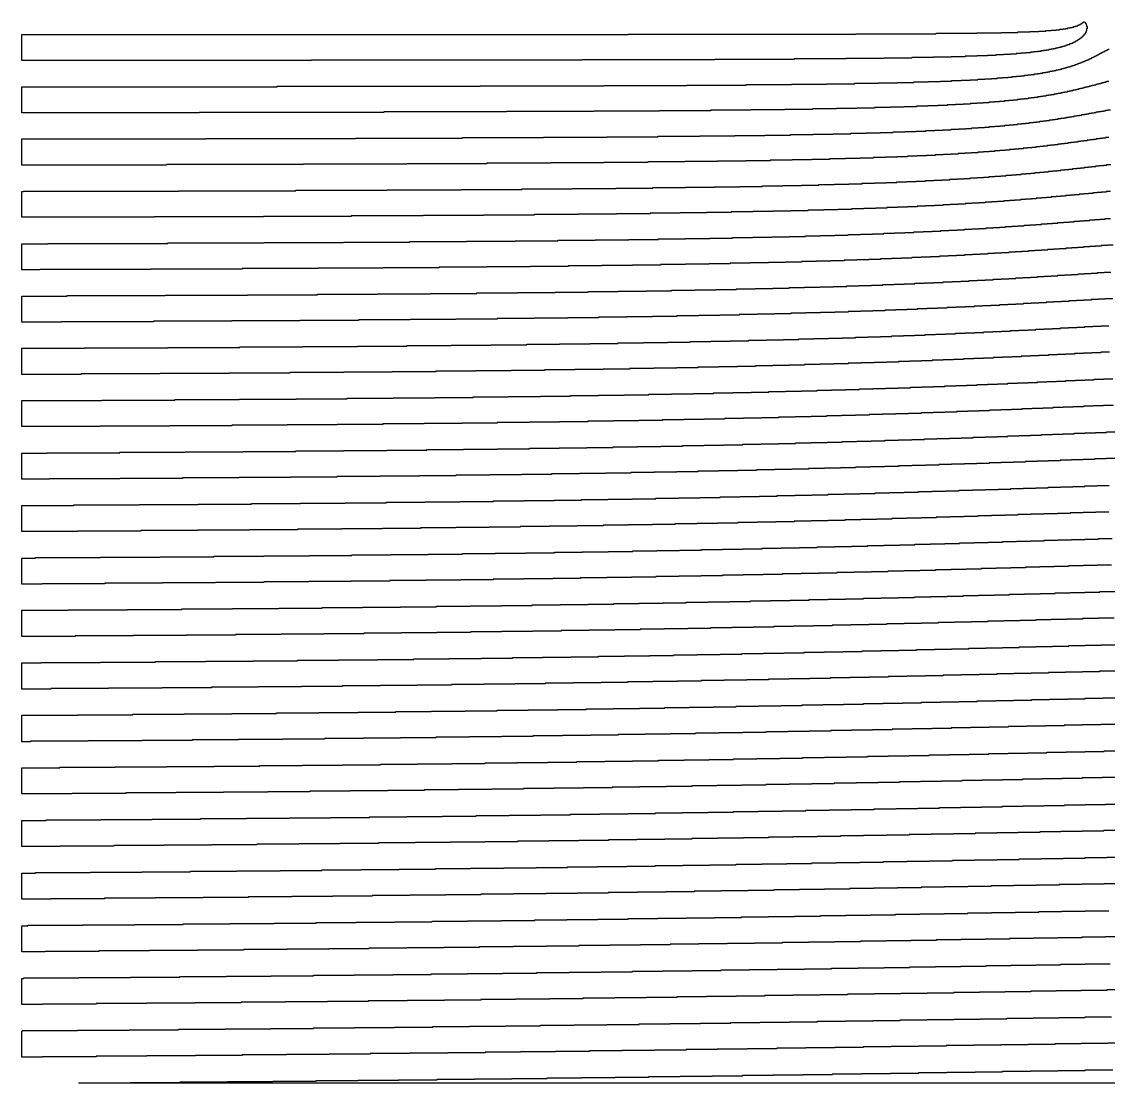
# Model space of a CAD drawing. Extents: x 600 to 5400, y 600 to 5400.
# Drawn here: x 600 to 3055, y 600 to 2999 of the extents above; entities that cross this region are included whole.
import ezdxf

# ---------------------------------------------------------------- set-up
doc = ezdxf.new("R2010")
doc.units = 0
doc.layers.add('LG_20_ZP600_INV_LG', color=5, linetype='CONTINUOUS')

msp = doc.modelspace()

# ---------------------------------------------------------------- linework, layer by layer
at = {"layer": 'LG_20_ZP600_INV_LG'}
msp.add_lwpolyline([(3001, 2999), (3001, 2998), (3002, 2998), (3002, 2997), (3003, 2997), (3003, 2996), (3004, 2996), (3004, 2994), (3005, 2994), (3005, 2992), (3006, 2992), (3006, 2988), (3007, 2988), (3007, 2983), (3006, 2983), (3006, 2979), (3005, 2979), (3005, 2976), (3004, 2976), (3004, 2974), (3003, 2974), (3003, 2972), (3002, 2972), (3002, 2971), (3001, 2971), (3001, 2970), (3000, 2970), (3000, 2968), (2999, 2968), (2999, 2967), (2998, 2967), (2998, 2966), (2997, 2966), (2997, 2965), (2996, 2965), (2996, 2964), (2995, 2964), (2995, 2963), (2994, 2963), (2994, 2962), (2992, 2962), (2992, 2961), (2991, 2961), (2991, 2960), (2990, 2960), (2990, 2959), (2988, 2959), (2988, 2958), (2987, 2958), (2987, 2957), (2985, 2957), (2985, 2956), (2984, 2956), (2984, 2955), (2982, 2955), (2982, 2954), (2980, 2954), (2980, 2953), (2978, 2953), (2978, 2952), (2976, 2952), (2976, 2951), (2974, 2951), (2974, 2950), (2972, 2950), (2972, 2949), (2969, 2949), (2969, 2948), (2967, 2948), (2967, 2947), (2964, 2947), (2964, 2946), (2961, 2946), (2961, 2945), (2958, 2945), (2958, 2944), (2955, 2944), (2955, 2943), (2952, 2943), (2952, 2942), (2948, 2942), (2948, 2941), (2944, 2941), (2944, 2940), (2940, 2940), (2940, 2939), (2936, 2939), (2936, 2938), (2931, 2938), (2931, 2937), (2926, 2937), (2926, 2936), (2921, 2936), (2921, 2935), (2915, 2935), (2915, 2934), (2909, 2934), (2909, 2933), (2903, 2933), (2903, 2932), (2895, 2932), (2895, 2931), (2887, 2931), (2887, 2930), (2879, 2930), (2879, 2929), (2869, 2929), (2869, 2928), (2858, 2928), (2858, 2927), (2847, 2927), (2847, 2926), (2833, 2926), (2833, 2925), (2818, 2925), (2818, 2924), (2801, 2924), (2801, 2923), (2782, 2923), (2782, 2922), (2759, 2922), (2759, 2921), (2732, 2921), (2732, 2920), (2700, 2920), (2700, 2919), (2660, 2919), (2660, 2918), (2611, 2918), (2611, 2917), (2548, 2917), (2548, 2916), (2463, 2916), (2463, 2915), (2345, 2915), (2345, 2914), (2166, 2914), (2166, 2913), (1866, 2913), (1866, 2912), (1255, 2912), (1255, 2911), (600, 2911), (600, 2970), (1970, 2970), (1970, 2971), (2485, 2971), (2485, 2972), (2666, 2972), (2666, 2973), (2758, 2973), (2758, 2974), (2813, 2974), (2813, 2975), (2851, 2975), (2851, 2976), (2878, 2976), (2878, 2977), (2898, 2977), (2898, 2978), (2914, 2978), (2914, 2979), (2926, 2979), (2926, 2980), (2937, 2980), (2937, 2981), (2945, 2981), (2945, 2982), (2953, 2982), (2953, 2983), (2959, 2983), (2959, 2984), (2964, 2984), (2964, 2985), (2969, 2985), (2969, 2986), (2973, 2986), (2973, 2987), (2977, 2987), (2977, 2988), (2980, 2988), (2980, 2989), (2983, 2989), (2983, 2990), (2986, 2990), (2986, 2991), (2988, 2991), (2988, 2992), (2990, 2992), (2990, 2993), (2992, 2993), (2992, 2994), (2994, 2994), (2994, 2995), (2996, 2995), (2996, 2996), (2997, 2996), (2997, 2997), (2998, 2997), (2998, 2998), (2999, 2998), (2999, 2999)], close=True, dxfattribs=at)
for points in [[(3056, 2864), (3052, 2864), (3052, 2863), (3049, 2863), (3049, 2862), (3045, 2862), (3045, 2861), (3041, 2861), (3041, 2860), (3038, 2860), (3038, 2859), (3034, 2859), (3034, 2858), (3030, 2858), (3030, 2857), (3027, 2857), (3027, 2856), (3023, 2856), (3023, 2855), (3019, 2855), (3019, 2854), (3016, 2854), (3016, 2853), (3012, 2853), (3012, 2852), (3008, 2852), (3008, 2851), (3004, 2851), (3004, 2850), (3000, 2850), (3000, 2849), (2996, 2849), (2996, 2848), (2992, 2848), (2992, 2847), (2988, 2847), (2988, 2846), (2984, 2846), (2984, 2845), (2980, 2845), (2980, 2844), (2975, 2844), (2975, 2843), (2971, 2843), (2971, 2842), (2967, 2842), (2967, 2841), (2962, 2841), (2962, 2840), (2957, 2840), (2957, 2839), (2952, 2839), (2952, 2838), (2948, 2838), (2948, 2837), (2942, 2837), (2942, 2836), (2937, 2836), (2937, 2835), (2932, 2835), (2932, 2834), (2926, 2834), (2926, 2833), (2920, 2833), (2920, 2832), (2914, 2832), (2914, 2831), (2908, 2831), (2908, 2830), (2902, 2830), (2902, 2829), (2895, 2829), (2895, 2828), (2888, 2828), (2888, 2827), (2881, 2827), (2881, 2826), (2874, 2826), (2874, 2825), (2866, 2825), (2866, 2824), (2857, 2824), (2857, 2823), (2849, 2823), (2849, 2822), (2840, 2822), (2840, 2821), (2830, 2821), (2830, 2820), (2820, 2820), (2820, 2819), (2809, 2819), (2809, 2818), (2798, 2818), (2798, 2817), (2785, 2817), (2785, 2816), (2772, 2816), (2772, 2815), (2758, 2815), (2758, 2814), (2743, 2814), (2743, 2813), (2727, 2813), (2727, 2812), (2710, 2812), (2710, 2811), (2691, 2811), (2691, 2810), (2670, 2810), (2670, 2809), (2647, 2809), (2647, 2808), (2622, 2808), (2622, 2807), (2594, 2807), (2594, 2806), (2562, 2806), (2562, 2805), (2527, 2805), (2527, 2804), (2487, 2804), (2487, 2803), (2441, 2803), (2441, 2802), (2387, 2802), (2387, 2801), (2324, 2801), (2324, 2800), (2248, 2800), (2248, 2799), (2156, 2799), (2156, 2798), (2041, 2798), (2041, 2797), (1893, 2797), (1893, 2796), (1695, 2796), (1695, 2795), (1418, 2795), (1418, 2794), (1001, 2794), (1001, 2793), (600, 2793), (600, 2852), (1177, 2852), (1177, 2853), (1636, 2853), (1636, 2854), (1915, 2854), (1915, 2855), (2102, 2855), (2102, 2856), (2237, 2856), (2237, 2857), (2339, 2857), (2339, 2858), (2418, 2858), (2418, 2859), (2482, 2859), (2482, 2860), (2535, 2860), (2535, 2861), (2579, 2861), (2579, 2862), (2616, 2862), (2616, 2863), (2648, 2863), (2648, 2864), (2676, 2864), (2676, 2865), (2701, 2865), (2701, 2866), (2723, 2866), (2723, 2867), (2743, 2867), (2743, 2868), (2760, 2868), (2760, 2869), (2776, 2869), (2776, 2870), (2791, 2870), (2791, 2871), (2804, 2871), (2804, 2872), (2816, 2872), (2816, 2873), (2828, 2873), (2828, 2874), (2838, 2874), (2838, 2875), (2848, 2875), (2848, 2876), (2857, 2876), (2857, 2877), (2866, 2877), (2866, 2878), (2873, 2878), (2873, 2879), (2881, 2879), (2881, 2880), (2888, 2880), (2888, 2881), (2895, 2881), (2895, 2882), (2901, 2882), (2901, 2883), (2907, 2883), (2907, 2884), (2913, 2884), (2913, 2885), (2918, 2885), (2918, 2886), (2923, 2886), (2923, 2887), (2928, 2887), (2928, 2888), (2933, 2888), (2933, 2889), (2937, 2889), (2937, 2890), (2942, 2890), (2942, 2891), (2946, 2891), (2946, 2892), (2950, 2892), (2950, 2893), (2954, 2893), (2954, 2894), (2957, 2894), (2957, 2895), (2961, 2895), (2961, 2896), (2964, 2896), (2964, 2897), (2968, 2897), (2968, 2898), (2971, 2898), (2971, 2899), (2974, 2899), (2974, 2900), (2977, 2900), (2977, 2901), (2980, 2901), (2980, 2902), (2983, 2902), (2983, 2903), (2985, 2903), (2985, 2904), (2988, 2904), (2988, 2905), (2991, 2905), (2991, 2906), (2993, 2906), (2993, 2907), (2996, 2907), (2996, 2908), (2998, 2908), (2998, 2909), (3001, 2909), (3001, 2910), (3003, 2910), (3003, 2911), (3005, 2911), (3005, 2912), (3008, 2912), (3008, 2913), (3010, 2913), (3010, 2914), (3012, 2914), (3012, 2915), (3014, 2915), (3014, 2916), (3016, 2916), (3016, 2917), (3018, 2917), (3018, 2918), (3020, 2918), (3020, 2919), (3022, 2919), (3022, 2920), (3024, 2920), (3024, 2921), (3026, 2921), (3026, 2922), (3028, 2922), (3028, 2923), (3030, 2923), (3030, 2924), (3032, 2924), (3032, 2925), (3034, 2925), (3034, 2926), (3035, 2926), (3035, 2927), (3037, 2927), (3037, 2928), (3039, 2928), (3039, 2929), (3041, 2929), (3041, 2930), (3043, 2930), (3043, 2931), (3045, 2931), (3045, 2932), (3047, 2932), (3047, 2933), (3049, 2933), (3049, 2934), (3051, 2934), (3051, 2935), (3053, 2935), (3053, 2936), (3055, 2936), (3055, 2937), (3057, 2937)], [(3056, 2737), (3049, 2737), (3049, 2736), (3042, 2736), (3042, 2735), (3035, 2735), (3035, 2734), (3028, 2734), (3028, 2733), (3021, 2733), (3021, 2732), (3014, 2732), (3014, 2731), (3007, 2731), (3007, 2730), (3000, 2730), (3000, 2729), (2993, 2729), (2993, 2728), (2986, 2728), (2986, 2727), (2978, 2727), (2978, 2726), (2971, 2726), (2971, 2725), (2964, 2725), (2964, 2724), (2956, 2724), (2956, 2723), (2949, 2723), (2949, 2722), (2941, 2722), (2941, 2721), (2933, 2721), (2933, 2720), (2925, 2720), (2925, 2719), (2917, 2719), (2917, 2718), (2908, 2718), (2908, 2717), (2900, 2717), (2900, 2716), (2891, 2716), (2891, 2715), (2882, 2715), (2882, 2714), (2872, 2714), (2872, 2713), (2863, 2713), (2863, 2712), (2853, 2712), (2853, 2711), (2843, 2711), (2843, 2710), (2832, 2710), (2832, 2709), (2821, 2709), (2821, 2708), (2810, 2708), (2810, 2707), (2798, 2707), (2798, 2706), (2786, 2706), (2786, 2705), (2773, 2705), (2773, 2704), (2760, 2704), (2760, 2703), (2746, 2703), (2746, 2702), (2731, 2702), (2731, 2701), (2716, 2701), (2716, 2700), (2699, 2700), (2699, 2699), (2682, 2699), (2682, 2698), (2664, 2698), (2664, 2697), (2644, 2697), (2644, 2696), (2623, 2696), (2623, 2695), (2601, 2695), (2601, 2694), (2577, 2694), (2577, 2693), (2552, 2693), (2552, 2692), (2524, 2692), (2524, 2691), (2494, 2691), (2494, 2690), (2461, 2690), (2461, 2689), (2425, 2689), (2425, 2688), (2385, 2688), (2385, 2687), (2341, 2687), (2341, 2686), (2291, 2686), (2291, 2685), (2236, 2685), (2236, 2684), (2172, 2684), (2172, 2683), (2099, 2683), (2099, 2682), (2015, 2682), (2015, 2681), (1915, 2681), (1915, 2680), (1796, 2680), (1796, 2679), (1651, 2679), (1651, 2678), (1470, 2678), (1470, 2677), (1237, 2677), (1237, 2676), (927, 2676), (927, 2675), (600, 2675), (600, 2734), (1016, 2734), (1016, 2735), (1354, 2735), (1354, 2736), (1596, 2736), (1596, 2737), (1779, 2737), (1779, 2738), (1922, 2738), (1922, 2739), (2037, 2739), (2037, 2740), (2132, 2740), (2132, 2741), (2211, 2741), (2211, 2742), (2279, 2742), (2279, 2743), (2337, 2743), (2337, 2744), (2388, 2744), (2388, 2745), (2433, 2745), (2433, 2746), (2473, 2746), (2473, 2747), (2508, 2747), (2508, 2748), (2540, 2748), (2540, 2749), (2569, 2749), (2569, 2750), (2596, 2750), (2596, 2751), (2620, 2751), (2620, 2752), (2643, 2752), (2643, 2753), (2663, 2753), (2663, 2754), (2682, 2754), (2682, 2755), (2700, 2755), (2700, 2756), (2717, 2756), (2717, 2757), (2733, 2757), (2733, 2758), (2747, 2758), (2747, 2759), (2761, 2759), (2761, 2760), (2775, 2760), (2775, 2761), (2787, 2761), (2787, 2762), (2799, 2762), (2799, 2763), (2810, 2763), (2810, 2764), (2821, 2764), (2821, 2765), (2831, 2765), (2831, 2766), (2841, 2766), (2841, 2767), (2850, 2767), (2850, 2768), (2860, 2768), (2860, 2769), (2868, 2769), (2868, 2770), (2877, 2770), (2877, 2771), (2885, 2771), (2885, 2772), (2893, 2772), (2893, 2773), (2900, 2773), (2900, 2774), (2908, 2774), (2908, 2775), (2915, 2775), (2915, 2776), (2922, 2776), (2922, 2777), (2929, 2777), (2929, 2778), (2935, 2778), (2935, 2779), (2942, 2779), (2942, 2780), (2948, 2780), (2948, 2781), (2955, 2781), (2955, 2782), (2961, 2782), (2961, 2783), (2967, 2783), (2967, 2784), (2973, 2784), (2973, 2785), (2978, 2785), (2978, 2786), (2984, 2786), (2984, 2787), (2990, 2787), (2990, 2788), (2995, 2788), (2995, 2789), (3001, 2789), (3001, 2790), (3006, 2790), (3006, 2791), (3012, 2791), (3012, 2792), (3017, 2792), (3017, 2793), (3023, 2793), (3023, 2794), (3028, 2794), (3028, 2795), (3033, 2795), (3033, 2796), (3039, 2796), (3039, 2797), (3044, 2797), (3044, 2798), (3049, 2798), (3049, 2799), (3054, 2799), (3054, 2800), (3060, 2800)], [(3060, 2615), (3050, 2615), (3050, 2614), (3040, 2614), (3040, 2613), (3030, 2613), (3030, 2612), (3020, 2612), (3020, 2611), (3010, 2611), (3010, 2610), (3000, 2610), (3000, 2609), (2989, 2609), (2989, 2608), (2979, 2608), (2979, 2607), (2969, 2607), (2969, 2606), (2958, 2606), (2958, 2605), (2948, 2605), (2948, 2604), (2937, 2604), (2937, 2603), (2926, 2603), (2926, 2602), (2915, 2602), (2915, 2601), (2904, 2601), (2904, 2600), (2892, 2600), (2892, 2599), (2881, 2599), (2881, 2598), (2869, 2598), (2869, 2597), (2857, 2597), (2857, 2596), (2844, 2596), (2844, 2595), (2832, 2595), (2832, 2594), (2819, 2594), (2819, 2593), (2805, 2593), (2805, 2592), (2792, 2592), (2792, 2591), (2777, 2591), (2777, 2590), (2763, 2590), (2763, 2589), (2747, 2589), (2747, 2588), (2732, 2588), (2732, 2587), (2715, 2587), (2715, 2586), (2698, 2586), (2698, 2585), (2681, 2585), (2681, 2584), (2662, 2584), (2662, 2583), (2643, 2583), (2643, 2582), (2623, 2582), (2623, 2581), (2601, 2581), (2601, 2580), (2579, 2580), (2579, 2579), (2555, 2579), (2555, 2578), (2530, 2578), (2530, 2577), (2503, 2577), (2503, 2576), (2475, 2576), (2475, 2575), (2444, 2575), (2444, 2574), (2412, 2574), (2412, 2573), (2376, 2573), (2376, 2572), (2338, 2572), (2338, 2571), (2297, 2571), (2297, 2570), (2252, 2570), (2252, 2569), (2203, 2569), (2203, 2568), (2148, 2568), (2148, 2567), (2088, 2567), (2088, 2566), (2020, 2566), (2020, 2565), (1944, 2565), (1944, 2564), (1857, 2564), (1857, 2563), (1758, 2563), (1758, 2562), (1643, 2562), (1643, 2561), (1507, 2561), (1507, 2560), (1344, 2560), (1344, 2559), (1146, 2559), (1146, 2558), (899, 2558), (899, 2557), (600, 2557), (600, 2615), (604, 2615), (604, 2616), (955, 2616), (955, 2617), (1219, 2617), (1219, 2618), (1426, 2618), (1426, 2619), (1593, 2619), (1593, 2620), (1730, 2620), (1730, 2621), (1844, 2621), (1844, 2622), (1942, 2622), (1942, 2623), (2026, 2623), (2026, 2624), (2100, 2624), (2100, 2625), (2165, 2625), (2165, 2626), (2222, 2626), (2222, 2627), (2274, 2627), (2274, 2628), (2320, 2628), (2320, 2629), (2362, 2629), (2362, 2630), (2401, 2630), (2401, 2631), (2436, 2631), (2436, 2632), (2469, 2632), (2469, 2633), (2499, 2633), (2499, 2634), (2527, 2634), (2527, 2635), (2553, 2635), (2553, 2636), (2577, 2636), (2577, 2637), (2600, 2637), (2600, 2638), (2621, 2638), (2621, 2639), (2642, 2639), (2642, 2640), (2661, 2640), (2661, 2641), (2679, 2641), (2679, 2642), (2697, 2642), (2697, 2643), (2713, 2643), (2713, 2644), (2729, 2644), (2729, 2645), (2744, 2645), (2744, 2646), (2759, 2646), (2759, 2647), (2773, 2647), (2773, 2648), (2786, 2648), (2786, 2649), (2799, 2649), (2799, 2650), (2812, 2650), (2812, 2651), (2824, 2651), (2824, 2652), (2836, 2652), (2836, 2653), (2847, 2653), (2847, 2654), (2858, 2654), (2858, 2655), (2869, 2655), (2869, 2656), (2880, 2656), (2880, 2657), (2890, 2657), (2890, 2658), (2900, 2658), (2900, 2659), (2910, 2659), (2910, 2660), (2920, 2660), (2920, 2661), (2929, 2661), (2929, 2662), (2939, 2662), (2939, 2663), (2948, 2663), (2948, 2664), (2957, 2664), (2957, 2665), (2966, 2665), (2966, 2666), (2975, 2666), (2975, 2667), (2984, 2667), (2984, 2668), (2992, 2668), (2992, 2669), (3001, 2669), (3001, 2670), (3010, 2670), (3010, 2671), (3018, 2671), (3018, 2672), (3027, 2672), (3027, 2673), (3035, 2673), (3035, 2674), (3044, 2674), (3044, 2675), (3052, 2675), (3052, 2676), (3061, 2676)], [(3066, 2494), (3053, 2494), (3053, 2493), (3039, 2493), (3039, 2492), (3026, 2492), (3026, 2491), (3013, 2491), (3013, 2490), (2999, 2490), (2999, 2489), (2986, 2489), (2986, 2488), (2973, 2488), (2973, 2487), (2959, 2487), (2959, 2486), (2945, 2486), (2945, 2485), (2932, 2485), (2932, 2484), (2918, 2484), (2918, 2483), (2904, 2483), (2904, 2482), (2889, 2482), (2889, 2481), (2875, 2481), (2875, 2480), (2860, 2480), (2860, 2479), (2845, 2479), (2845, 2478), (2830, 2478), (2830, 2477), (2814, 2477), (2814, 2476), (2798, 2476), (2798, 2475), (2782, 2475), (2782, 2474), (2765, 2474), (2765, 2473), (2748, 2473), (2748, 2472), (2730, 2472), (2730, 2471), (2712, 2471), (2712, 2470), (2693, 2470), (2693, 2469), (2674, 2469), (2674, 2468), (2653, 2468), (2653, 2467), (2632, 2467), (2632, 2466), (2611, 2466), (2611, 2465), (2588, 2465), (2588, 2464), (2565, 2464), (2565, 2463), (2540, 2463), (2540, 2462), (2514, 2462), (2514, 2461), (2487, 2461), (2487, 2460), (2458, 2460), (2458, 2459), (2428, 2459), (2428, 2458), (2396, 2458), (2396, 2457), (2362, 2457), (2362, 2456), (2326, 2456), (2326, 2455), (2287, 2455), (2287, 2454), (2246, 2454), (2246, 2453), (2201, 2453), (2201, 2452), (2153, 2452), (2153, 2451), (2100, 2451), (2100, 2450), (2043, 2450), (2043, 2449), (1980, 2449), (1980, 2448), (1911, 2448), (1911, 2447), (1835, 2447), (1835, 2446), (1749, 2446), (1749, 2445), (1652, 2445), (1652, 2444), (1543, 2444), (1543, 2443), (1417, 2443), (1417, 2442), (1270, 2442), (1270, 2441), (1098, 2441), (1098, 2440), (892, 2440), (892, 2439), (641, 2439), (641, 2438), (600, 2438), (600, 2497), (659, 2497), (659, 2498), (930, 2498), (930, 2499), (1148, 2499), (1148, 2500), (1327, 2500), (1327, 2501), (1477, 2501), (1477, 2502), (1605, 2502), (1605, 2503), (1715, 2503), (1715, 2504), (1811, 2504), (1811, 2505), (1896, 2505), (1896, 2506), (1972, 2506), (1972, 2507), (2039, 2507), (2039, 2508), (2100, 2508), (2100, 2509), (2155, 2509), (2155, 2510), (2206, 2510), (2206, 2511), (2252, 2511), (2252, 2512), (2295, 2512), (2295, 2513), (2334, 2513), (2334, 2514), (2371, 2514), (2371, 2515), (2405, 2515), (2405, 2516), (2437, 2516), (2437, 2517), (2467, 2517), (2467, 2518), (2495, 2518), (2495, 2519), (2522, 2519), (2522, 2520), (2548, 2520), (2548, 2521), (2572, 2521), (2572, 2522), (2595, 2522), (2595, 2523), (2616, 2523), (2616, 2524), (2637, 2524), (2637, 2525), (2657, 2525), (2657, 2526), (2677, 2526), (2677, 2527), (2695, 2527), (2695, 2528), (2713, 2528), (2713, 2529), (2730, 2529), (2730, 2530), (2747, 2530), (2747, 2531), (2763, 2531), (2763, 2532), (2779, 2532), (2779, 2533), (2794, 2533), (2794, 2534), (2809, 2534), (2809, 2535), (2823, 2535), (2823, 2536), (2837, 2536), (2837, 2537), (2851, 2537), (2851, 2538), (2865, 2538), (2865, 2539), (2878, 2539), (2878, 2540), (2891, 2540), (2891, 2541), (2904, 2541), (2904, 2542), (2917, 2542), (2917, 2543), (2929, 2543), (2929, 2544), (2941, 2544), (2941, 2545), (2954, 2545), (2954, 2546), (2966, 2546), (2966, 2547), (2978, 2547), (2978, 2548), (2990, 2548), (2990, 2549), (3001, 2549), (3001, 2550), (3013, 2550), (3013, 2551), (3025, 2551), (3025, 2552), (3036, 2552), (3036, 2553), (3048, 2553), (3048, 2554), (3060, 2554)], [(3065, 2373), (3048, 2373), (3048, 2372), (3032, 2372), (3032, 2371), (3016, 2371), (3016, 2370), (2999, 2370), (2999, 2369), (2983, 2369), (2983, 2368), (2966, 2368), (2966, 2367), (2949, 2367), (2949, 2366), (2932, 2366), (2932, 2365), (2915, 2365), (2915, 2364), (2898, 2364), (2898, 2363), (2881, 2363), (2881, 2362), (2863, 2362), (2863, 2361), (2846, 2361), (2846, 2360), (2828, 2360), (2828, 2359), (2809, 2359), (2809, 2358), (2790, 2358), (2790, 2357), (2771, 2357), (2771, 2356), (2752, 2356), (2752, 2355), (2732, 2355), (2732, 2354), (2711, 2354), (2711, 2353), (2690, 2353), (2690, 2352), (2669, 2352), (2669, 2351), (2646, 2351), (2646, 2350), (2623, 2350), (2623, 2349), (2600, 2349), (2600, 2348), (2575, 2348), (2575, 2347), (2550, 2347), (2550, 2346), (2523, 2346), (2523, 2345), (2496, 2345), (2496, 2344), (2467, 2344), (2467, 2343), (2437, 2343), (2437, 2342), (2405, 2342), (2405, 2341), (2372, 2341), (2372, 2340), (2338, 2340), (2338, 2339), (2301, 2339), (2301, 2338), (2262, 2338), (2262, 2337), (2221, 2337), (2221, 2336), (2177, 2336), (2177, 2335), (2130, 2335), (2130, 2334), (2080, 2334), (2080, 2333), (2025, 2333), (2025, 2332), (1967, 2332), (1967, 2331), (1903, 2331), (1903, 2330), (1834, 2330), (1834, 2329), (1758, 2329), (1758, 2328), (1674, 2328), (1674, 2327), (1581, 2327), (1581, 2326), (1478, 2326), (1478, 2325), (1361, 2325), (1361, 2324), (1228, 2324), (1228, 2323), (1075, 2323), (1075, 2322), (898, 2322), (898, 2321), (690, 2321), (690, 2320), (600, 2320), (600, 2379), (703, 2379), (703, 2380), (924, 2380), (924, 2381), (1110, 2381), (1110, 2382), (1268, 2382), (1268, 2383), (1404, 2383), (1404, 2384), (1523, 2384), (1523, 2385), (1628, 2385), (1628, 2386), (1721, 2386), (1721, 2387), (1805, 2387), (1805, 2388), (1880, 2388), (1880, 2389), (1948, 2389), (1948, 2390), (2011, 2390), (2011, 2391), (2068, 2391), (2068, 2392), (2121, 2392), (2121, 2393), (2169, 2393), (2169, 2394), (2215, 2394), (2215, 2395), (2257, 2395), (2257, 2396), (2297, 2396), (2297, 2397), (2334, 2397), (2334, 2398), (2369, 2398), (2369, 2399), (2403, 2399), (2403, 2400), (2434, 2400), (2434, 2401), (2464, 2401), (2464, 2402), (2492, 2402), (2492, 2403), (2520, 2403), (2520, 2404), (2546, 2404), (2546, 2405), (2571, 2405), (2571, 2406), (2594, 2406), (2594, 2407), (2618, 2407), (2618, 2408), (2640, 2408), (2640, 2409), (2661, 2409), (2661, 2410), (2682, 2410), (2682, 2411), (2702, 2411), (2702, 2412), (2722, 2412), (2722, 2413), (2741, 2413), (2741, 2414), (2759, 2414), (2759, 2415), (2777, 2415), (2777, 2416), (2795, 2416), (2795, 2417), (2813, 2417), (2813, 2418), (2830, 2418), (2830, 2419), (2846, 2419), (2846, 2420), (2863, 2420), (2863, 2421), (2879, 2421), (2879, 2422), (2895, 2422), (2895, 2423), (2910, 2423), (2910, 2424), (2926, 2424), (2926, 2425), (2941, 2425), (2941, 2426), (2956, 2426), (2956, 2427), (2972, 2427), (2972, 2428), (2987, 2428), (2987, 2429), (3001, 2429), (3001, 2430), (3016, 2430), (3016, 2431), (3031, 2431), (3031, 2432), (3046, 2432), (3046, 2433), (3061, 2433)], [(3058, 2252), (3038, 2252), (3038, 2251), (3018, 2251), (3018, 2250), (2999, 2250), (2999, 2249), (2979, 2249), (2979, 2248), (2959, 2248), (2959, 2247), (2940, 2247), (2940, 2246), (2920, 2246), (2920, 2245), (2899, 2245), (2899, 2244), (2879, 2244), (2879, 2243), (2858, 2243), (2858, 2242), (2838, 2242), (2838, 2241), (2816, 2241), (2816, 2240), (2795, 2240), (2795, 2239), (2773, 2239), (2773, 2238), (2751, 2238), (2751, 2237), (2728, 2237), (2728, 2236), (2705, 2236), (2705, 2235), (2682, 2235), (2682, 2234), (2657, 2234), (2657, 2233), (2633, 2233), (2633, 2232), (2607, 2232), (2607, 2231), (2581, 2231), (2581, 2230), (2554, 2230), (2554, 2229), (2526, 2229), (2526, 2228), (2497, 2228), (2497, 2227), (2467, 2227), (2467, 2226), (2435, 2226), (2435, 2225), (2403, 2225), (2403, 2224), (2369, 2224), (2369, 2223), (2334, 2223), (2334, 2222), (2297, 2222), (2297, 2221), (2258, 2221), (2258, 2220), (2217, 2220), (2217, 2219), (2174, 2219), (2174, 2218), (2128, 2218), (2128, 2217), (2080, 2217), (2080, 2216), (2028, 2216), (2028, 2215), (1973, 2215), (1973, 2214), (1914, 2214), (1914, 2213), (1850, 2213), (1850, 2212), (1781, 2212), (1781, 2211), (1706, 2211), (1706, 2210), (1625, 2210), (1625, 2209), (1536, 2209), (1536, 2208), (1437, 2208), (1437, 2207), (1328, 2207), (1328, 2206), (1206, 2206), (1206, 2205), (1069, 2205), (1069, 2204), (913, 2204), (913, 2203), (734, 2203), (734, 2202), (600, 2202), (600, 2261), (742, 2261), (742, 2262), (930, 2262), (930, 2263), (1093, 2263), (1093, 2264), (1235, 2264), (1235, 2265), (1359, 2265), (1359, 2266), (1470, 2266), (1470, 2267), (1570, 2267), (1570, 2268), (1660, 2268), (1660, 2269), (1741, 2269), (1741, 2270), (1815, 2270), (1815, 2271), (1884, 2271), (1884, 2272), (1947, 2272), (1947, 2273), (2005, 2273), (2005, 2274), (2059, 2274), (2059, 2275), (2110, 2275), (2110, 2276), (2157, 2276), (2157, 2277), (2201, 2277), (2201, 2278), (2243, 2278), (2243, 2279), (2283, 2279), (2283, 2280), (2321, 2280), (2321, 2281), (2356, 2281), (2356, 2282), (2390, 2282), (2390, 2283), (2423, 2283), (2423, 2284), (2454, 2284), (2454, 2285), (2484, 2285), (2484, 2286), (2512, 2286), (2512, 2287), (2540, 2287), (2540, 2288), (2566, 2288), (2566, 2289), (2592, 2289), (2592, 2290), (2617, 2290), (2617, 2291), (2641, 2291), (2641, 2292), (2665, 2292), (2665, 2293), (2688, 2293), (2688, 2294), (2710, 2294), (2710, 2295), (2732, 2295), (2732, 2296), (2753, 2296), (2753, 2297), (2774, 2297), (2774, 2298), (2794, 2298), (2794, 2299), (2814, 2299), (2814, 2300), (2834, 2300), (2834, 2301), (2853, 2301), (2853, 2302), (2873, 2302), (2873, 2303), (2891, 2303), (2891, 2304), (2910, 2304), (2910, 2305), (2929, 2305), (2929, 2306), (2947, 2306), (2947, 2307), (2965, 2307), (2965, 2308), (2984, 2308), (2984, 2309), (3002, 2309), (3002, 2310), (3020, 2310), (3020, 2311), (3038, 2311), (3038, 2312), (3056, 2312)], [(3067, 2132), (3044, 2132), (3044, 2131), (3021, 2131), (3021, 2130), (2999, 2130), (2999, 2129), (2976, 2129), (2976, 2128), (2953, 2128), (2953, 2127), (2930, 2127), (2930, 2126), (2907, 2126), (2907, 2125), (2883, 2125), (2883, 2124), (2860, 2124), (2860, 2123), (2836, 2123), (2836, 2122), (2812, 2122), (2812, 2121), (2787, 2121), (2787, 2120), (2763, 2120), (2763, 2119), (2737, 2119), (2737, 2118), (2712, 2118), (2712, 2117), (2686, 2117), (2686, 2116), (2659, 2116), (2659, 2115), (2632, 2115), (2632, 2114), (2604, 2114), (2604, 2113), (2575, 2113), (2575, 2112), (2545, 2112), (2545, 2111), (2515, 2111), (2515, 2110), (2484, 2110), (2484, 2109), (2452, 2109), (2452, 2108), (2418, 2108), (2418, 2107), (2384, 2107), (2384, 2106), (2348, 2106), (2348, 2105), (2310, 2105), (2310, 2104), (2272, 2104), (2272, 2103), (2231, 2103), (2231, 2102), (2188, 2102), (2188, 2101), (2143, 2101), (2143, 2100), (2096, 2100), (2096, 2099), (2047, 2099), (2047, 2098), (1994, 2098), (1994, 2097), (1938, 2097), (1938, 2096), (1879, 2096), (1879, 2095), (1815, 2095), (1815, 2094), (1747, 2094), (1747, 2093), (1674, 2093), (1674, 2092), (1595, 2092), (1595, 2091), (1509, 2091), (1509, 2090), (1416, 2090), (1416, 2089), (1313, 2089), (1313, 2088), (1200, 2088), (1200, 2087), (1075, 2087), (1075, 2086), (935, 2086), (935, 2085), (777, 2085), (777, 2084), (600, 2084), (600, 2143), (781, 2143), (781, 2144), (946, 2144), (946, 2145), (1091, 2145), (1091, 2146), (1220, 2146), (1220, 2147), (1335, 2147), (1335, 2148), (1439, 2148), (1439, 2149), (1534, 2149), (1534, 2150), (1620, 2150), (1620, 2151), (1699, 2151), (1699, 2152), (1772, 2152), (1772, 2153), (1840, 2153), (1840, 2154), (1903, 2154), (1903, 2155), (1962, 2155), (1962, 2156), (2017, 2156), (2017, 2157), (2068, 2157), (2068, 2158), (2117, 2158), (2117, 2159), (2163, 2159), (2163, 2160), (2207, 2160), (2207, 2161), (2248, 2161), (2248, 2162), (2288, 2162), (2288, 2163), (2326, 2163), (2326, 2164), (2362, 2164), (2362, 2165), (2397, 2165), (2397, 2166), (2430, 2166), (2430, 2167), (2462, 2167), (2462, 2168), (2493, 2168), (2493, 2169), (2523, 2169), (2523, 2170), (2552, 2170), (2552, 2171), (2580, 2171), (2580, 2172), (2608, 2172), (2608, 2173), (2634, 2173), (2634, 2174), (2660, 2174), (2660, 2175), (2686, 2175), (2686, 2176), (2711, 2176), (2711, 2177), (2735, 2177), (2735, 2178), (2759, 2178), (2759, 2179), (2782, 2179), (2782, 2180), (2805, 2180), (2805, 2181), (2828, 2181), (2828, 2182), (2850, 2182), (2850, 2183), (2873, 2183), (2873, 2184), (2895, 2184), (2895, 2185), (2916, 2185), (2916, 2186), (2938, 2186), (2938, 2187), (2959, 2187), (2959, 2188), (2981, 2188), (2981, 2189), (3002, 2189), (3002, 2190), (3023, 2190), (3023, 2191), (3044, 2191), (3044, 2192), (3065, 2192)], [(3076, 2012), (3050, 2012), (3050, 2011), (3024, 2011), (3024, 2010), (2998, 2010), (2998, 2009), (2972, 2009), (2972, 2008), (2946, 2008), (2946, 2007), (2920, 2007), (2920, 2006), (2894, 2006), (2894, 2005), (2867, 2005), (2867, 2004), (2840, 2004), (2840, 2003), (2813, 2003), (2813, 2002), (2786, 2002), (2786, 2001), (2758, 2001), (2758, 2000), (2730, 2000), (2730, 1999), (2701, 1999), (2701, 1998), (2672, 1998), (2672, 1997), (2643, 1997), (2643, 1996), (2612, 1996), (2612, 1995), (2581, 1995), (2581, 1994), (2550, 1994), (2550, 1993), (2517, 1993), (2517, 1992), (2484, 1992), (2484, 1991), (2450, 1991), (2450, 1990), (2414, 1990), (2414, 1989), (2378, 1989), (2378, 1988), (2340, 1988), (2340, 1987), (2301, 1987), (2301, 1986), (2260, 1986), (2260, 1985), (2218, 1985), (2218, 1984), (2174, 1984), (2174, 1983), (2128, 1983), (2128, 1982), (2080, 1982), (2080, 1981), (2029, 1981), (2029, 1980), (1976, 1980), (1976, 1979), (1920, 1979), (1920, 1978), (1860, 1978), (1860, 1977), (1797, 1977), (1797, 1976), (1730, 1976), (1730, 1975), (1658, 1975), (1658, 1974), (1581, 1974), (1581, 1973), (1499, 1973), (1499, 1972), (1409, 1972), (1409, 1971), (1312, 1971), (1312, 1970), (1207, 1970), (1207, 1969), (1091, 1969), (1091, 1968), (963, 1968), (963, 1967), (822, 1967), (822, 1966), (663, 1966), (663, 1965), (600, 1965), (600, 2024), (657, 2024), (657, 2025), (822, 2025), (822, 2026), (969, 2026), (969, 2027), (1100, 2027), (1100, 2028), (1219, 2028), (1219, 2029), (1327, 2029), (1327, 2030), (1425, 2030), (1425, 2031), (1515, 2031), (1515, 2032), (1598, 2032), (1598, 2033), (1675, 2033), (1675, 2034), (1747, 2034), (1747, 2035), (1814, 2035), (1814, 2036), (1877, 2036), (1877, 2037), (1936, 2037), (1936, 2038), (1991, 2038), (1991, 2039), (2044, 2039), (2044, 2040), (2093, 2040), (2093, 2041), (2141, 2041), (2141, 2042), (2186, 2042), (2186, 2043), (2229, 2043), (2229, 2044), (2270, 2044), (2270, 2045), (2310, 2045), (2310, 2046), (2348, 2046), (2348, 2047), (2384, 2047), (2384, 2048), (2420, 2048), (2420, 2049), (2454, 2049), (2454, 2050), (2487, 2050), (2487, 2051), (2519, 2051), (2519, 2052), (2551, 2052), (2551, 2053), (2581, 2053), (2581, 2054), (2611, 2054), (2611, 2055), (2640, 2055), (2640, 2056), (2668, 2056), (2668, 2057), (2696, 2057), (2696, 2058), (2723, 2058), (2723, 2059), (2750, 2059), (2750, 2060), (2777, 2060), (2777, 2061), (2803, 2061), (2803, 2062), (2828, 2062), (2828, 2063), (2854, 2063), (2854, 2064), (2879, 2064), (2879, 2065), (2904, 2065), (2904, 2066), (2929, 2066), (2929, 2067), (2953, 2067), (2953, 2068), (2978, 2068), (2978, 2069), (3002, 2069), (3002, 2070), (3026, 2070), (3026, 2071), (3051, 2071), (3051, 2072), (3075, 2072)], [(3056, 1891), (3027, 1891), (3027, 1890), (2998, 1890), (2998, 1889), (2969, 1889), (2969, 1888), (2940, 1888), (2940, 1887), (2910, 1887), (2910, 1886), (2881, 1886), (2881, 1885), (2851, 1885), (2851, 1884), (2821, 1884), (2821, 1883), (2791, 1883), (2791, 1882), (2760, 1882), (2760, 1881), (2729, 1881), (2729, 1880), (2698, 1880), (2698, 1879), (2666, 1879), (2666, 1878), (2633, 1878), (2633, 1877), (2600, 1877), (2600, 1876), (2566, 1876), (2566, 1875), (2531, 1875), (2531, 1874), (2496, 1874), (2496, 1873), (2460, 1873), (2460, 1872), (2422, 1872), (2422, 1871), (2384, 1871), (2384, 1870), (2345, 1870), (2345, 1869), (2304, 1869), (2304, 1868), (2262, 1868), (2262, 1867), (2218, 1867), (2218, 1866), (2172, 1866), (2172, 1865), (2125, 1865), (2125, 1864), (2076, 1864), (2076, 1863), (2025, 1863), (2025, 1862), (1971, 1862), (1971, 1861), (1914, 1861), (1914, 1860), (1855, 1860), (1855, 1859), (1792, 1859), (1792, 1858), (1726, 1858), (1726, 1857), (1656, 1857), (1656, 1856), (1581, 1856), (1581, 1855), (1501, 1855), (1501, 1854), (1415, 1854), (1415, 1853), (1323, 1853), (1323, 1852), (1223, 1852), (1223, 1851), (1115, 1851), (1115, 1850), (998, 1850), (998, 1849), (869, 1849), (869, 1848), (726, 1848), (726, 1847), (600, 1847), (600, 1906), (718, 1906), (718, 1907), (866, 1907), (866, 1908), (999, 1908), (999, 1909), (1119, 1909), (1119, 1910), (1230, 1910), (1230, 1911), (1331, 1911), (1331, 1912), (1424, 1912), (1424, 1913), (1511, 1913), (1511, 1914), (1591, 1914), (1591, 1915), (1666, 1915), (1666, 1916), (1736, 1916), (1736, 1917), (1803, 1917), (1803, 1918), (1865, 1918), (1865, 1919), (1924, 1919), (1924, 1920), (1980, 1920), (1980, 1921), (2033, 1921), (2033, 1922), (2084, 1922), (2084, 1923), (2132, 1923), (2132, 1924), (2178, 1924), (2178, 1925), (2223, 1925), (2223, 1926), (2266, 1926), (2266, 1927), (2307, 1927), (2307, 1928), (2347, 1928), (2347, 1929), (2385, 1929), (2385, 1930), (2422, 1930), (2422, 1931), (2458, 1931), (2458, 1932), (2494, 1932), (2494, 1933), (2528, 1933), (2528, 1934), (2561, 1934), (2561, 1935), (2594, 1935), (2594, 1936), (2626, 1936), (2626, 1937), (2657, 1937), (2657, 1938), (2688, 1938), (2688, 1939), (2718, 1939), (2718, 1940), (2748, 1940), (2748, 1941), (2777, 1941), (2777, 1942), (2806, 1942), (2806, 1943), (2835, 1943), (2835, 1944), (2863, 1944), (2863, 1945), (2891, 1945), (2891, 1946), (2919, 1946), (2919, 1947), (2947, 1947), (2947, 1948), (2975, 1948), (2975, 1949), (3002, 1949), (3002, 1950), (3030, 1950), (3030, 1951), (3057, 1951)], [(3062, 1771), (3030, 1771), (3030, 1770), (2998, 1770), (2998, 1769), (2965, 1769), (2965, 1768), (2933, 1768), (2933, 1767), (2900, 1767), (2900, 1766), (2868, 1766), (2868, 1765), (2835, 1765), (2835, 1764), (2802, 1764), (2802, 1763), (2768, 1763), (2768, 1762), (2734, 1762), (2734, 1761), (2700, 1761), (2700, 1760), (2665, 1760), (2665, 1759), (2630, 1759), (2630, 1758), (2594, 1758), (2594, 1757), (2557, 1757), (2557, 1756), (2520, 1756), (2520, 1755), (2481, 1755), (2481, 1754), (2442, 1754), (2442, 1753), (2402, 1753), (2402, 1752), (2361, 1752), (2361, 1751), (2318, 1751), (2318, 1750), (2275, 1750), (2275, 1749), (2230, 1749), (2230, 1748), (2183, 1748), (2183, 1747), (2135, 1747), (2135, 1746), (2085, 1746), (2085, 1745), (2033, 1745), (2033, 1744), (1978, 1744), (1978, 1743), (1922, 1743), (1922, 1742), (1862, 1742), (1862, 1741), (1800, 1741), (1800, 1740), (1734, 1740), (1734, 1739), (1665, 1739), (1665, 1738), (1592, 1738), (1592, 1737), (1514, 1737), (1514, 1736), (1432, 1736), (1432, 1735), (1344, 1735), (1344, 1734), (1249, 1734), (1249, 1733), (1147, 1733), (1147, 1732), (1038, 1732), (1038, 1731), (918, 1731), (918, 1730), (788, 1730), (788, 1729), (646, 1729), (646, 1728), (600, 1728), (600, 1787), (631, 1787), (631, 1788), (778, 1788), (778, 1789), (912, 1789), (912, 1790), (1034, 1790), (1034, 1791), (1147, 1791), (1147, 1792), (1250, 1792), (1250, 1793), (1346, 1793), (1346, 1794), (1435, 1794), (1435, 1795), (1518, 1795), (1518, 1796), (1596, 1796), (1596, 1797), (1670, 1797), (1670, 1798), (1739, 1798), (1739, 1799), (1804, 1799), (1804, 1800), (1866, 1800), (1866, 1801), (1925, 1801), (1925, 1802), (1981, 1802), (1981, 1803), (2035, 1803), (2035, 1804), (2086, 1804), (2086, 1805), (2136, 1805), (2136, 1806), (2183, 1806), (2183, 1807), (2229, 1807), (2229, 1808), (2273, 1808), (2273, 1809), (2316, 1809), (2316, 1810), (2357, 1810), (2357, 1811), (2397, 1811), (2397, 1812), (2437, 1812), (2437, 1813), (2475, 1813), (2475, 1814), (2512, 1814), (2512, 1815), (2548, 1815), (2548, 1816), (2584, 1816), (2584, 1817), (2618, 1817), (2618, 1818), (2653, 1818), (2653, 1819), (2686, 1819), (2686, 1820), (2719, 1820), (2719, 1821), (2752, 1821), (2752, 1822), (2784, 1822), (2784, 1823), (2816, 1823), (2816, 1824), (2848, 1824), (2848, 1825), (2879, 1825), (2879, 1826), (2910, 1826), (2910, 1827), (2941, 1827), (2941, 1828), (2972, 1828), (2972, 1829), (3002, 1829), (3002, 1830), (3033, 1830), (3033, 1831), (3064, 1831)], [(3068, 1651), (3033, 1651), (3033, 1650), (2997, 1650), (2997, 1649), (2962, 1649), (2962, 1648), (2926, 1648), (2926, 1647), (2891, 1647), (2891, 1646), (2855, 1646), (2855, 1645), (2819, 1645), (2819, 1644), (2782, 1644), (2782, 1643), (2746, 1643), (2746, 1642), (2708, 1642), (2708, 1641), (2671, 1641), (2671, 1640), (2633, 1640), (2633, 1639), (2594, 1639), (2594, 1638), (2554, 1638), (2554, 1637), (2514, 1637), (2514, 1636), (2473, 1636), (2473, 1635), (2431, 1635), (2431, 1634), (2388, 1634), (2388, 1633), (2344, 1633), (2344, 1632), (2299, 1632), (2299, 1631), (2253, 1631), (2253, 1630), (2205, 1630), (2205, 1629), (2156, 1629), (2156, 1628), (2105, 1628), (2105, 1627), (2052, 1627), (2052, 1626), (1997, 1626), (1997, 1625), (1940, 1625), (1940, 1624), (1881, 1624), (1881, 1623), (1819, 1623), (1819, 1622), (1754, 1622), (1754, 1621), (1685, 1621), (1685, 1620), (1614, 1620), (1614, 1619), (1538, 1619), (1538, 1618), (1458, 1618), (1458, 1617), (1373, 1617), (1373, 1616), (1283, 1616), (1283, 1615), (1186, 1615), (1186, 1614), (1083, 1614), (1083, 1613), (972, 1613), (972, 1612), (852, 1612), (852, 1611), (721, 1611), (721, 1610), (600, 1610), (600, 1669), (705, 1669), (705, 1670), (839, 1670), (839, 1671), (962, 1671), (962, 1672), (1076, 1672), (1076, 1673), (1181, 1673), (1181, 1674), (1279, 1674), (1279, 1675), (1370, 1675), (1370, 1676), (1456, 1676), (1456, 1677), (1537, 1677), (1537, 1678), (1613, 1678), (1613, 1679), (1684, 1679), (1684, 1680), (1753, 1680), (1753, 1681), (1817, 1681), (1817, 1682), (1879, 1682), (1879, 1683), (1938, 1683), (1938, 1684), (1995, 1684), (1995, 1685), (2049, 1685), (2049, 1686), (2101, 1686), (2101, 1687), (2151, 1687), (2151, 1688), (2200, 1688), (2200, 1689), (2247, 1689), (2247, 1690), (2292, 1690), (2292, 1691), (2336, 1691), (2336, 1692), (2379, 1692), (2379, 1693), (2421, 1693), (2421, 1694), (2462, 1694), (2462, 1695), (2502, 1695), (2502, 1696), (2541, 1696), (2541, 1697), (2580, 1697), (2580, 1698), (2617, 1698), (2617, 1699), (2654, 1699), (2654, 1700), (2691, 1700), (2691, 1701), (2727, 1701), (2727, 1702), (2762, 1702), (2762, 1703), (2797, 1703), (2797, 1704), (2832, 1704), (2832, 1705), (2866, 1705), (2866, 1706), (2901, 1706), (2901, 1707), (2935, 1707), (2935, 1708), (2969, 1708), (2969, 1709), (3002, 1709), (3002, 1710), (3036, 1710), (3036, 1711), (3070, 1711)], [(3074, 1531), (3035, 1531), (3035, 1530), (2997, 1530), (2997, 1529), (2958, 1529), (2958, 1528), (2920, 1528), (2920, 1527), (2881, 1527), (2881, 1526), (2842, 1526), (2842, 1525), (2803, 1525), (2803, 1524), (2763, 1524), (2763, 1523), (2723, 1523), (2723, 1522), (2682, 1522), (2682, 1521), (2642, 1521), (2642, 1520), (2600, 1520), (2600, 1519), (2558, 1519), (2558, 1518), (2515, 1518), (2515, 1517), (2471, 1517), (2471, 1516), (2427, 1516), (2427, 1515), (2381, 1515), (2381, 1514), (2334, 1514), (2334, 1513), (2287, 1513), (2287, 1512), (2238, 1512), (2238, 1511), (2187, 1511), (2187, 1510), (2135, 1510), (2135, 1509), (2082, 1509), (2082, 1508), (2026, 1508), (2026, 1507), (1969, 1507), (1969, 1506), (1909, 1506), (1909, 1505), (1847, 1505), (1847, 1504), (1783, 1504), (1783, 1503), (1715, 1503), (1715, 1502), (1645, 1502), (1645, 1501), (1571, 1501), (1571, 1500), (1493, 1500), (1493, 1499), (1411, 1499), (1411, 1498), (1324, 1498), (1324, 1497), (1232, 1497), (1232, 1496), (1134, 1496), (1134, 1495), (1029, 1495), (1029, 1494), (917, 1494), (917, 1493), (796, 1493), (796, 1492), (666, 1492), (666, 1491), (600, 1491), (600, 1550), (644, 1550), (644, 1551), (778, 1551), (778, 1552), (902, 1552), (902, 1553), (1016, 1553), (1016, 1554), (1123, 1554), (1123, 1555), (1223, 1555), (1223, 1556), (1316, 1556), (1316, 1557), (1404, 1557), (1404, 1558), (1486, 1558), (1486, 1559), (1565, 1559), (1565, 1560), (1639, 1560), (1639, 1561), (1709, 1561), (1709, 1562), (1777, 1562), (1777, 1563), (1841, 1563), (1841, 1564), (1903, 1564), (1903, 1565), (1962, 1565), (1962, 1566), (2019, 1566), (2019, 1567), (2073, 1567), (2073, 1568), (2126, 1568), (2126, 1569), (2178, 1569), (2178, 1570), (2227, 1570), (2227, 1571), (2275, 1571), (2275, 1572), (2322, 1572), (2322, 1573), (2368, 1573), (2368, 1574), (2413, 1574), (2413, 1575), (2456, 1575), (2456, 1576), (2499, 1576), (2499, 1577), (2541, 1577), (2541, 1578), (2582, 1578), (2582, 1579), (2622, 1579), (2622, 1580), (2662, 1580), (2662, 1581), (2701, 1581), (2701, 1582), (2740, 1582), (2740, 1583), (2778, 1583), (2778, 1584), (2816, 1584), (2816, 1585), (2854, 1585), (2854, 1586), (2891, 1586), (2891, 1587), (2929, 1587), (2929, 1588), (2966, 1588), (2966, 1589), (3003, 1589), (3003, 1590), (3039, 1590), (3039, 1591), (3076, 1591)], [(3080, 1411), (3038, 1411), (3038, 1410), (2996, 1410), (2996, 1409), (2955, 1409), (2955, 1408), (2913, 1408), (2913, 1407), (2871, 1407), (2871, 1406), (2829, 1406), (2829, 1405), (2786, 1405), (2786, 1404), (2744, 1404), (2744, 1403), (2700, 1403), (2700, 1402), (2657, 1402), (2657, 1401), (2612, 1401), (2612, 1400), (2567, 1400), (2567, 1399), (2522, 1399), (2522, 1398), (2475, 1398), (2475, 1397), (2428, 1397), (2428, 1396), (2380, 1396), (2380, 1395), (2331, 1395), (2331, 1394), (2281, 1394), (2281, 1393), (2229, 1393), (2229, 1392), (2176, 1392), (2176, 1391), (2122, 1391), (2122, 1390), (2065, 1390), (2065, 1389), (2008, 1389), (2008, 1388), (1948, 1388), (1948, 1387), (1886, 1387), (1886, 1386), (1822, 1386), (1822, 1385), (1755, 1385), (1755, 1384), (1685, 1384), (1685, 1383), (1612, 1383), (1612, 1382), (1536, 1382), (1536, 1381), (1456, 1381), (1456, 1380), (1372, 1380), (1372, 1379), (1284, 1379), (1284, 1378), (1190, 1378), (1190, 1377), (1090, 1377), (1090, 1376), (985, 1376), (985, 1375), (872, 1375), (872, 1374), (750, 1374), (750, 1373), (620, 1373), (620, 1372), (600, 1372), (600, 1432), (727, 1432), (727, 1433), (851, 1433), (851, 1434), (967, 1434), (967, 1435), (1075, 1435), (1075, 1436), (1176, 1436), (1176, 1437), (1271, 1437), (1271, 1438), (1360, 1438), (1360, 1439), (1445, 1439), (1445, 1440), (1525, 1440), (1525, 1441), (1602, 1441), (1602, 1442), (1674, 1442), (1674, 1443), (1744, 1443), (1744, 1444), (1811, 1444), (1811, 1445), (1875, 1445), (1875, 1446), (1936, 1446), (1936, 1447), (1996, 1447), (1996, 1448), (2053, 1448), (2053, 1449), (2108, 1449), (2108, 1450), (2162, 1450), (2162, 1451), (2214, 1451), (2214, 1452), (2265, 1452), (2265, 1453), (2315, 1453), (2315, 1454), (2363, 1454), (2363, 1455), (2410, 1455), (2410, 1456), (2457, 1456), (2457, 1457), (2502, 1457), (2502, 1458), (2546, 1458), (2546, 1459), (2590, 1459), (2590, 1460), (2633, 1460), (2633, 1461), (2676, 1461), (2676, 1462), (2718, 1462), (2718, 1463), (2759, 1463), (2759, 1464), (2801, 1464), (2801, 1465), (2841, 1465), (2841, 1466), (2882, 1466), (2882, 1467), (2922, 1467), (2922, 1468), (2963, 1468), (2963, 1469), (3003, 1469), (3003, 1470), (3043, 1470), (3043, 1471), (3083, 1471)], [(3086, 1291), (3041, 1291), (3041, 1290), (2996, 1290), (2996, 1289), (2951, 1289), (2951, 1288), (2906, 1288), (2906, 1287), (2861, 1287), (2861, 1286), (2816, 1286), (2816, 1285), (2770, 1285), (2770, 1284), (2724, 1284), (2724, 1283), (2678, 1283), (2678, 1282), (2631, 1282), (2631, 1281), (2583, 1281), (2583, 1280), (2535, 1280), (2535, 1279), (2486, 1279), (2486, 1278), (2436, 1278), (2436, 1277), (2385, 1277), (2385, 1276), (2334, 1276), (2334, 1275), (2281, 1275), (2281, 1274), (2227, 1274), (2227, 1273), (2171, 1273), (2171, 1272), (2114, 1272), (2114, 1271), (2056, 1271), (2056, 1270), (1996, 1270), (1996, 1269), (1934, 1269), (1934, 1268), (1869, 1268), (1869, 1267), (1803, 1267), (1803, 1266), (1734, 1266), (1734, 1265), (1662, 1265), (1662, 1264), (1587, 1264), (1587, 1263), (1509, 1263), (1509, 1262), (1427, 1262), (1427, 1261), (1342, 1261), (1342, 1260), (1251, 1260), (1251, 1259), (1156, 1259), (1156, 1258), (1056, 1258), (1056, 1257), (949, 1257), (949, 1256), (835, 1256), (835, 1255), (714, 1255), (714, 1254), (600, 1254), (600, 1313), (686, 1313), (686, 1314), (811, 1314), (811, 1315), (927, 1315), (927, 1316), (1035, 1316), (1035, 1317), (1138, 1317), (1138, 1318), (1234, 1318), (1234, 1319), (1325, 1319), (1325, 1320), (1411, 1320), (1411, 1321), (1494, 1321), (1494, 1322), (1572, 1322), (1572, 1323), (1647, 1323), (1647, 1324), (1719, 1324), (1719, 1325), (1788, 1325), (1788, 1326), (1854, 1326), (1854, 1327), (1918, 1327), (1918, 1328), (1980, 1328), (1980, 1329), (2039, 1329), (2039, 1330), (2097, 1330), (2097, 1331), (2153, 1331), (2153, 1332), (2208, 1332), (2208, 1333), (2261, 1333), (2261, 1334), (2313, 1334), (2313, 1335), (2364, 1335), (2364, 1336), (2414, 1336), (2414, 1337), (2463, 1337), (2463, 1338), (2511, 1338), (2511, 1339), (2558, 1339), (2558, 1340), (2605, 1340), (2605, 1341), (2650, 1341), (2650, 1342), (2696, 1342), (2696, 1343), (2741, 1343), (2741, 1344), (2785, 1344), (2785, 1345), (2829, 1345), (2829, 1346), (2873, 1346), (2873, 1347), (2916, 1347), (2916, 1348), (2960, 1348), (2960, 1349), (3003, 1349), (3003, 1350), (3046, 1350), (3046, 1351), (3089, 1351)], [(3091, 1171), (3044, 1171), (3044, 1170), (2996, 1170), (2996, 1169), (2948, 1169), (2948, 1168), (2900, 1168), (2900, 1167), (2851, 1167), (2851, 1166), (2803, 1166), (2803, 1165), (2754, 1165), (2754, 1164), (2705, 1164), (2705, 1163), (2655, 1163), (2655, 1162), (2605, 1162), (2605, 1161), (2554, 1161), (2554, 1160), (2502, 1160), (2502, 1159), (2450, 1159), (2450, 1158), (2397, 1158), (2397, 1157), (2342, 1157), (2342, 1156), (2287, 1156), (2287, 1155), (2231, 1155), (2231, 1154), (2173, 1154), (2173, 1153), (2114, 1153), (2114, 1152), (2053, 1152), (2053, 1151), (1990, 1151), (1990, 1150), (1926, 1150), (1926, 1149), (1859, 1149), (1859, 1148), (1791, 1148), (1791, 1147), (1720, 1147), (1720, 1146), (1646, 1146), (1646, 1145), (1569, 1145), (1569, 1144), (1489, 1144), (1489, 1143), (1406, 1143), (1406, 1142), (1319, 1142), (1319, 1141), (1227, 1141), (1227, 1140), (1131, 1140), (1131, 1139), (1029, 1139), (1029, 1138), (922, 1138), (922, 1137), (808, 1137), (808, 1136), (686, 1136), (686, 1135), (600, 1135), (600, 1194), (655, 1194), (655, 1195), (779, 1195), (779, 1196), (895, 1196), (895, 1197), (1004, 1197), (1004, 1198), (1108, 1198), (1108, 1199), (1205, 1199), (1205, 1200), (1298, 1200), (1298, 1201), (1386, 1201), (1386, 1202), (1470, 1202), (1470, 1203), (1550, 1203), (1550, 1204), (1627, 1204), (1627, 1205), (1701, 1205), (1701, 1206), (1772, 1206), (1772, 1207), (1840, 1207), (1840, 1208), (1906, 1208), (1906, 1209), (1970, 1209), (1970, 1210), (2032, 1210), (2032, 1211), (2092, 1211), (2092, 1212), (2151, 1212), (2151, 1213), (2208, 1213), (2208, 1214), (2264, 1214), (2264, 1215), (2318, 1215), (2318, 1216), (2372, 1216), (2372, 1217), (2424, 1217), (2424, 1218), (2475, 1218), (2475, 1219), (2526, 1219), (2526, 1220), (2576, 1220), (2576, 1221), (2625, 1221), (2625, 1222), (2674, 1222), (2674, 1223), (2722, 1223), (2722, 1224), (2769, 1224), (2769, 1225), (2816, 1225), (2816, 1226), (2863, 1226), (2863, 1227), (2910, 1227), (2910, 1228), (2956, 1228), (2956, 1229), (3003, 1229), (3003, 1230), (3049, 1230), (3049, 1231), (3095, 1231)], [(3097, 1051), (3046, 1051), (3046, 1050), (2995, 1050), (2995, 1049), (2944, 1049), (2944, 1048), (2893, 1048), (2893, 1047), (2842, 1047), (2842, 1046), (2790, 1046), (2790, 1045), (2738, 1045), (2738, 1044), (2685, 1044), (2685, 1043), (2632, 1043), (2632, 1042), (2579, 1042), (2579, 1041), (2525, 1041), (2525, 1040), (2470, 1040), (2470, 1039), (2414, 1039), (2414, 1038), (2357, 1038), (2357, 1037), (2299, 1037), (2299, 1036), (2241, 1036), (2241, 1035), (2180, 1035), (2180, 1034), (2119, 1034), (2119, 1033), (2056, 1033), (2056, 1032), (1991, 1032), (1991, 1031), (1925, 1031), (1925, 1030), (1856, 1030), (1856, 1029), (1785, 1029), (1785, 1028), (1712, 1028), (1712, 1027), (1637, 1027), (1637, 1026), (1558, 1026), (1558, 1025), (1477, 1025), (1477, 1024), (1392, 1024), (1392, 1023), (1303, 1023), (1303, 1022), (1210, 1022), (1210, 1021), (1112, 1021), (1112, 1020), (1010, 1020), (1010, 1019), (902, 1019), (902, 1018), (787, 1018), (787, 1017), (666, 1017), (666, 1016), (600, 1016), (600, 1075), (631, 1075), (631, 1076), (755, 1076), (755, 1077), (871, 1077), (871, 1078), (981, 1078), (981, 1079), (1085, 1079), (1085, 1080), (1184, 1080), (1184, 1081), (1278, 1081), (1278, 1082), (1367, 1082), (1367, 1083), (1453, 1083), (1453, 1084), (1535, 1084), (1535, 1085), (1614, 1085), (1614, 1086), (1689, 1086), (1689, 1087), (1762, 1087), (1762, 1088), (1833, 1088), (1833, 1089), (1901, 1089), (1901, 1090), (1967, 1090), (1967, 1091), (2031, 1091), (2031, 1092), (2094, 1092), (2094, 1093), (2155, 1093), (2155, 1094), (2214, 1094), (2214, 1095), (2272, 1095), (2272, 1096), (2329, 1096), (2329, 1097), (2385, 1097), (2385, 1098), (2440, 1098), (2440, 1099), (2494, 1099), (2494, 1100), (2547, 1100), (2547, 1101), (2600, 1101), (2600, 1102), (2651, 1102), (2651, 1103), (2703, 1103), (2703, 1104), (2753, 1104), (2753, 1105), (2804, 1105), (2804, 1106), (2854, 1106), (2854, 1107), (2904, 1107), (2904, 1108), (2953, 1108), (2953, 1109), (3003, 1109), (3003, 1110), (3052, 1110), (3052, 1111), (3102, 1111)], [(3103, 931), (3049, 931), (3049, 930), (2995, 930), (2995, 929), (2941, 929), (2941, 928), (2886, 928), (2886, 927), (2832, 927), (2832, 926), (2777, 926), (2777, 925), (2722, 925), (2722, 924), (2666, 924), (2666, 923), (2610, 923), (2610, 922), (2553, 922), (2553, 921), (2495, 921), (2495, 920), (2437, 920), (2437, 919), (2378, 919), (2378, 918), (2318, 918), (2318, 917), (2256, 917), (2256, 916), (2194, 916), (2194, 915), (2130, 915), (2130, 914), (2065, 914), (2065, 913), (1998, 913), (1998, 912), (1929, 912), (1929, 911), (1859, 911), (1859, 910), (1786, 910), (1786, 909), (1711, 909), (1711, 908), (1634, 908), (1634, 907), (1554, 907), (1554, 906), (1470, 906), (1470, 905), (1384, 905), (1384, 904), (1294, 904), (1294, 903), (1200, 903), (1200, 902), (1101, 902), (1101, 901), (998, 901), (998, 900), (889, 900), (889, 899), (774, 899), (774, 898), (653, 898), (653, 897), (600, 897), (600, 956), (614, 956), (614, 957), (738, 957), (738, 958), (855, 958), (855, 959), (965, 959), (965, 960), (1070, 960), (1070, 961), (1170, 961), (1170, 962), (1265, 962), (1265, 963), (1356, 963), (1356, 964), (1443, 964), (1443, 965), (1527, 965), (1527, 966), (1607, 966), (1607, 967), (1684, 967), (1684, 968), (1759, 968), (1759, 969), (1832, 969), (1832, 970), (1902, 970), (1902, 971), (1970, 971), (1970, 972), (2037, 972), (2037, 973), (2101, 973), (2101, 974), (2165, 974), (2165, 975), (2226, 975), (2226, 976), (2287, 976), (2287, 977), (2346, 977), (2346, 978), (2405, 978), (2405, 979), (2462, 979), (2462, 980), (2518, 980), (2518, 981), (2574, 981), (2574, 982), (2629, 982), (2629, 983), (2684, 983), (2684, 984), (2738, 984), (2738, 985), (2791, 985), (2791, 986), (2845, 986), (2845, 987), (2898, 987), (2898, 988), (2950, 988), (2950, 989), (3003, 989), (3003, 990), (3056, 990)], [(3109, 811), (3052, 811), (3052, 810), (2994, 810), (2994, 809), (2937, 809), (2937, 808), (2880, 808), (2880, 807), (2822, 807), (2822, 806), (2764, 806), (2764, 805), (2705, 805), (2705, 804), (2646, 804), (2646, 803), (2587, 803), (2587, 802), (2527, 802), (2527, 801), (2466, 801), (2466, 800), (2404, 800), (2404, 799), (2342, 799), (2342, 798), (2278, 798), (2278, 797), (2214, 797), (2214, 796), (2147, 796), (2147, 795), (2080, 795), (2080, 794), (2011, 794), (2011, 793), (1940, 793), (1940, 792), (1868, 792), (1868, 791), (1793, 791), (1793, 790), (1716, 790), (1716, 789), (1637, 789), (1637, 788), (1555, 788), (1555, 787), (1471, 787), (1471, 786), (1383, 786), (1383, 785), (1291, 785), (1291, 784), (1196, 784), (1196, 783), (1096, 783), (1096, 782), (992, 782), (992, 781), (883, 781), (883, 780), (768, 780), (768, 779), (647, 779), (647, 778), (600, 778), (600, 837), (605, 837), (605, 838), (729, 838), (729, 839), (846, 839), (846, 840), (957, 840), (957, 841), (1062, 841), (1062, 842), (1163, 842), (1163, 843), (1259, 843), (1259, 844), (1351, 844), (1351, 845), (1439, 845), (1439, 846), (1525, 846), (1525, 847), (1607, 847), (1607, 848), (1686, 848), (1686, 849), (1763, 849), (1763, 850), (1837, 850), (1837, 851), (1909, 851), (1909, 852), (1980, 852), (1980, 853), (2048, 853), (2048, 854), (2115, 854), (2115, 855), (2180, 855), (2180, 856), (2244, 856), (2244, 857), (2307, 857), (2307, 858), (2369, 858), (2369, 859), (2430, 859), (2430, 860), (2490, 860), (2490, 861), (2549, 861), (2549, 862), (2607, 862), (2607, 863), (2665, 863), (2665, 864), (2722, 864), (2722, 865), (2779, 865), (2779, 866), (2835, 866), (2835, 867), (2891, 867), (2891, 868), (2947, 868), (2947, 869), (3003, 869), (3003, 870), (3059, 870)], [(3115, 691), (3054, 691), (3054, 690), (2994, 690), (2994, 689), (2934, 689), (2934, 688), (2873, 688), (2873, 687), (2812, 687), (2812, 686), (2751, 686), (2751, 685), (2689, 685), (2689, 684), (2627, 684), (2627, 683), (2564, 683), (2564, 682), (2501, 682), (2501, 681), (2437, 681), (2437, 680), (2372, 680), (2372, 679), (2306, 679), (2306, 678), (2239, 678), (2239, 677), (2171, 677), (2171, 676), (2101, 676), (2101, 675), (2030, 675), (2030, 674), (1957, 674), (1957, 673), (1883, 673), (1883, 672), (1806, 672), (1806, 671), (1727, 671), (1727, 670), (1647, 670), (1647, 669), (1563, 669), (1563, 668), (1477, 668), (1477, 667), (1387, 667), (1387, 666), (1295, 666), (1295, 665), (1198, 665), (1198, 664), (1098, 664), (1098, 663), (993, 663), (993, 662), (883, 662), (883, 661), (768, 661), (768, 660), (647, 660), (647, 659), (600, 659), (600, 718), (602, 718), (602, 719), (726, 719), (726, 720), (843, 720), (843, 721), (954, 721), (954, 722), (1060, 722), (1060, 723), (1162, 723), (1162, 724), (1259, 724), (1259, 725), (1352, 725), (1352, 726), (1442, 726), (1442, 727), (1529, 727), (1529, 728), (1612, 728), (1612, 729), (1693, 729), (1693, 730), (1772, 730), (1772, 731), (1848, 731), (1848, 732), (1922, 732), (1922, 733), (1995, 733), (1995, 734), (2065, 734), (2065, 735), (2134, 735), (2134, 736), (2202, 736), (2202, 737), (2268, 737), (2268, 738), (2334, 738), (2334, 739), (2398, 739), (2398, 740), (2461, 740), (2461, 741), (2523, 741), (2523, 742), (2585, 742), (2585, 743), (2646, 743), (2646, 744), (2706, 744), (2706, 745), (2766, 745), (2766, 746), (2826, 746), (2826, 747), (2885, 747), (2885, 748), (2944, 748), (2944, 749), (3003, 749), (3003, 750), (3062, 750)], [(5400, 600), (729, 600), (729, 601), (846, 601), (846, 602), (958, 602), (958, 603), (1065, 603), (1065, 604), (1167, 604), (1167, 605), (1265, 605), (1265, 606), (1360, 606), (1360, 607), (1451, 607), (1451, 608), (1539, 608), (1539, 609), (1624, 609), (1624, 610), (1707, 610), (1707, 611), (1787, 611), (1787, 612), (1865, 612), (1865, 613), (1941, 613), (1941, 614), (2016, 614), (2016, 615), (2088, 615), (2088, 616), (2160, 616), (2160, 617), (2229, 617), (2229, 618), (2298, 618), (2298, 619), (2366, 619), (2366, 620), (2432, 620), (2432, 621), (2498, 621), (2498, 622), (2563, 622), (2563, 623), (2627, 623), (2627, 624), (2690, 624), (2690, 625), (2754, 625), (2754, 626), (2816, 626), (2816, 627), (2879, 627), (2879, 628), (2941, 628), (2941, 629), (3003, 629), (3003, 630), (3065, 630)]]:
    msp.add_lwpolyline(points, dxfattribs=at)

doc.saveas('drawing.dxf')
